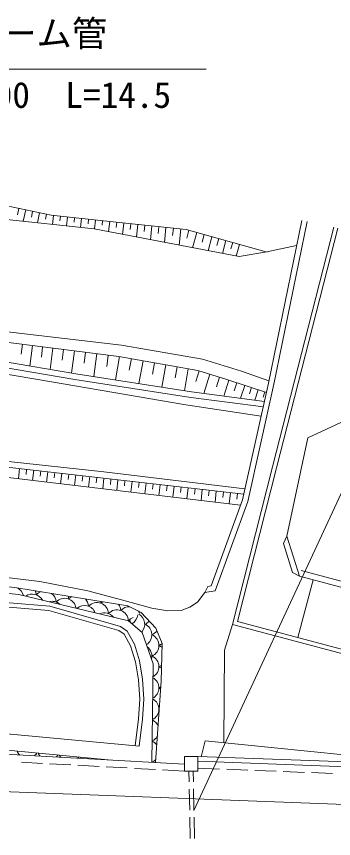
# Model space of a CAD drawing. Units: millimetres at full size, sheet at 1:1000; details may follow other scales. Extents: x 40000 to 680000, y 20000 to 380000.
# Drawn here: x 116765 to 139188, y 275969 to 334060 of the extents above; entities that cross this region are included whole.
import ezdxf
from ezdxf.enums import TextEntityAlignment as Align

# ---------------------------------------------------------------- set-up
doc = ezdxf.new("R2010")
doc.units = ezdxf.units.MM
doc.header["$LTSCALE"] = 1000
doc.layers.add('M-BGD', color=7, linetype='Continuous', lineweight=13)
doc.layers.add('M-STR-HTXT', color=7, linetype='Continuous', lineweight=13)
doc.styles.add('ＭＳ ゴシック', font='')
doc.styles.get('ＭＳ ゴシック').set_extended_font_data('MS Gothic')

msp = doc.modelspace()

# ---------------------------------------------------------------- linework, layer by layer
at = {"layer": 'M-BGD'}
for p, q in [((116933, 320495), (116837, 320043)), ((117422, 320392), (117251, 319586)), ((117911, 320288), (117826, 319885)), ((118401, 320184), (118251, 319479)), ((118890, 320080), (118815, 319728)), ((119381, 319992), (119314, 319365)), ((119878, 319938), (119845, 319625)), ((120375, 319885), (120308, 319258)), ((120873, 319831), (120839, 319518)), ((121370, 319778), (121302, 319151)), ((121867, 319724), (121833, 319411)), ((122364, 319671), (122296, 319041)), ((122861, 319617), (122827, 319302)), ((123358, 319565), (123284, 318852)), ((123856, 319514), (123819, 319157)), ((124353, 319462), (124270, 318663)), ((124850, 319410), (124809, 319011)), ((125348, 319358), (125256, 318475)), ((125845, 319307), (125799, 318865)), ((126342, 319255), (126242, 318286)), ((126840, 319203), (126789, 318719)), ((127337, 319151), (127227, 318098)), ((127864, 319097), (127809, 318570)), ((128391, 319042), (128272, 317898)), ((128957, 318950), (128803, 318395)), ((129511, 318796), (129212, 317718)), ((130050, 318646), (129900, 318107)), ((130589, 318497), (130314, 317507)), ((131083, 318359), (130946, 317864)), ((131578, 318222), (131326, 317313)), ((132060, 318088), (131934, 317634)), ((132542, 317954), (132311, 317125)), ((117191, 310904), (117103, 310204)), ((117891, 310815), (117706, 309359)), ((118619, 310723), (118526, 309995)), ((119346, 310630), (119154, 309115)), ((120104, 310534), (120008, 309776)), ((120862, 310438), (120662, 308861)), ((121650, 310338), (121550, 309549)), ((122439, 310238), (122233, 308613)), ((123252, 310135), (123148, 309322)), ((124064, 310029), (123768, 308374)), ((124891, 309881), (124744, 309054)), ((125719, 309733), (125430, 308115)), ((126528, 309589), (126383, 308780)), ((127337, 309444), (127054, 307863)), ((128127, 309303), (127986, 308512)), ((128918, 309161), (128642, 307616)), ((129687, 309011), (129454, 308261)), ((130437, 308778), (130016, 307423)), ((131114, 308568), (130904, 307890)), ((131791, 308355), (131427, 307238)), ((132350, 308174), (132168, 307615)), ((132908, 307992), (132612, 307082)), ((133384, 307837), (133236, 307382)), ((133859, 307683), (133621, 306950)), ((134335, 307528), (134215, 307161)), ((116991, 302117), (116906, 301382)), ((117487, 302060), (117445, 301692)), ((117984, 302003), (117899, 301265)), ((118481, 301945), (118438, 301576)), ((118977, 301888), (118892, 301147)), ((119474, 301831), (119431, 301461)), ((119971, 301774), (119885, 301030)), ((120468, 301717), (120425, 301345)), ((120964, 301659), (120878, 300913)), ((121461, 301602), (121418, 301229)), ((121958, 301545), (121871, 300796)), ((122454, 301488), (122411, 301113)), ((122951, 301431), (122865, 300678)), ((123448, 301374), (123405, 300997)), ((123945, 301316), (123858, 300561)), ((124441, 301259), (124398, 300882)), ((124938, 301202), (124851, 300444)), ((125435, 301145), (125391, 300766)), ((125931, 301088), (125844, 300327)), ((126428, 301031), (126384, 300650)), ((126925, 300973), (126837, 300209)), ((127422, 300916), (127378, 300534)), ((127918, 300859), (127830, 300092)), ((128415, 300802), (128371, 300418)), ((128912, 300745), (128823, 299975)), ((129409, 300688), (129364, 300303)), ((129905, 300630), (129816, 299857)), ((130402, 300573), (130357, 300187)), ((130899, 300516), (130809, 299740)), ((131395, 300459), (131351, 300071)), ((131892, 300402), (131802, 299623)), ((132389, 300345), (132344, 299955)), ((136281, 294770), (136788, 294513)), ((137754, 294256), (136666, 290171)), ((117116, 281363), (118614, 281282)), ((119113, 281254), (120611, 281173)), ((121110, 281146), (122608, 281064)), ((123107, 281037), (124605, 280955)), ((125104, 280928), (126602, 280846)), ((127101, 280819), (128639, 280736)), ((128961, 280719), (128976, 279968)), ((129261, 280724), (129276, 279974)), ((129561, 280941), (131130, 280880)), ((131630, 280861), (133129, 280802)), ((133628, 280783), (135127, 280725)), ((135627, 280705), (137126, 280647)), ((137625, 280628), (139124, 280569)), ((128985, 279468), (129014, 277969)), ((129285, 279474), (129314, 277974)), ((129023, 277469), (129052, 275969)), ((129323, 277474), (129352, 275975))]:
    msp.add_line(p, q, dxfattribs=at)
for points in [[(70266, 292161), (71466, 293883), (73265, 295729), (75461, 297458), (77354, 298743), (79527, 300005), (84458, 304351), (88033, 307506), (89903, 309446), (91749, 311806), (96539, 318816), (98502, 320382), (100559, 321387), (103059, 321924), (107265, 322041), (110887, 321667), (114276, 321059), (119230, 320008), (122922, 319611), (128764, 319003), (134489, 317414)], [(136572, 317877), (134477, 317417), (132515, 317086), (122256, 319049), (108983, 320474), (103188, 320825), (100804, 320474), (98561, 319633), (97439, 318137), (93210, 312412), (96668, 313067), (100314, 313417), (104637, 313230), (114288, 311992), (124196, 310823), (129921, 309842), (132678, 309001), (134618, 308323)], [(130080, 293349), (130827, 293464), (133133, 299796), (134974, 308066), (137324, 319563)], [(130309, 293789), (130533, 293823), (132748, 299909), (134583, 308149), (136933, 319643)], [(146706, 283465), (142500, 288305), (132034, 291096), (134859, 302236), (139205, 319170)], [(146814, 283798), (142666, 288571), (132398, 291309), (135150, 302162), (139496, 319095)], [(134437, 307495), (131646, 308403), (129589, 309041), (124012, 310038), (104671, 312492), (100309, 312554), (96897, 312305), (92816, 311183), (91749, 311806)], [(134296, 306861), (129149, 307537), (120965, 308810), (115700, 309698), (110886, 310430), (107754, 310850), (105137, 311053), (103283, 311115), (101726, 311115), (99809, 311053), (97909, 310741), (96460, 310414), (93703, 309402)], [(86806, 302102), (87430, 303925), (88536, 305265), (90047, 306402), (92742, 307602), (94456, 308490), (95266, 309066), (97275, 309642), (100547, 310219), (103491, 310297), (106918, 310172), (110486, 309720), (119241, 308240), (128736, 306612), (134063, 305815)], [(134244, 306464), (129092, 307141), (120901, 308415), (115636, 309303), (110829, 310034), (107712, 310452), (105115, 310653), (103277, 310715), (101732, 310715), (99848, 310654), (97985, 310349), (96573, 310030), (93840, 309026)], [(135892, 297341), (137372, 304273), (140020, 305504)], [(86816, 302129), (88742, 302780), (91383, 303294), (95402, 303761), (99398, 303902), (104305, 303738), (111619, 303107), (122953, 301892), (132921, 300684)], [(87235, 301588), (88964, 302149), (91721, 302687), (95414, 303201), (99410, 303458), (103686, 303364), (106654, 303131), (116305, 302196), (132834, 300293)], [(78355, 297756), (79407, 298714), (80201, 298994), (82117, 299322), (84431, 299602), (85833, 299906), (86674, 300280), (87469, 300934), (89268, 301612), (91044, 302056), (93381, 302476), (96161, 302687), (101302, 302640), (107729, 302336), (115160, 301588), (132610, 299528)], [(78404, 297800), (80593, 297388), (84355, 297037), (87953, 296850), (90851, 296749), (94232, 296656), (99123, 296734), (102628, 296484), (106367, 296110), (109249, 295518), (112054, 294973), (115450, 294475), (118410, 294132), (121821, 293462), (124205, 292839), (126339, 292247), (127476, 292060), (128411, 292076), (129034, 292309), (129579, 292683), (130089, 293351), (130309, 293789)], [(136788, 294513), (135892, 297341), (135658, 296811), (136281, 294770)], [(125454, 282495), (125685, 284407), (125780, 285821), (125684, 287226), (125476, 288522), (125118, 289694), (124603, 290622), (124131, 290956), (119115, 292380), (110552, 293099), (103218, 293846), (92470, 294991), (81514, 296267)], [(83264, 296575), (116925, 293219), (124679, 291358), (125661, 290532), (126424, 288304), (126341, 281361)], [(126601, 281347), (127000, 287082), (127070, 289745), (126619, 290828), (125575, 291934), (124640, 292417), (116789, 293695), (106141, 295027), (91208, 296522), (83264, 296575)], [(125156, 282531), (125386, 284435), (125479, 285821), (125386, 287192), (125183, 288454), (124841, 289576), (124373, 290417), (124000, 290682), (119061, 292084), (110524, 292800), (103186, 293548), (92437, 294693), (81498, 295967)], [(163317, 285619), (161261, 286836), (159507, 287961), (157316, 289461), (136891, 294900)], [(163114, 285275), (161051, 286495), (159286, 287627), (157146, 289092), (136788, 294513)], [(71928, 292847), (71881, 291352), (76204, 290323), (79780, 289786), (83682, 289319), (87234, 288875), (88730, 287963), (89991, 285790), (125463, 282503)], [(132034, 291096), (131473, 289273), (131419, 282739)], [(65751, 285452), (69459, 285217), (77373, 285404), (91853, 284540), (123493, 281517)], [(241246, 285118), (241177, 283991), (240997, 283098), (240734, 282337), (240166, 281249), (239488, 280225), (238160, 279011), (236836, 278295), (235372, 277843), (232614, 277594), (220728, 276661), (207443, 276205), (196612, 276310), (178595, 276906), (108842, 279553), (65608, 281018)], [(86245, 282954), (115102, 281974), (128639, 281236)], [(129580, 281441), (143211, 280911), (158267, 280342), (181051, 279431), (198028, 278870), (209350, 278870), (220496, 279326), (229296, 279945), (239950, 281078), (257523, 283345)], [(129580, 281763), (147387, 281141), (130118, 282870), (129815, 281755)]]:
    msp.add_lwpolyline(points, dxfattribs=at)
msp.add_lwpolyline([(128639, 280724), (129580, 280724), (129580, 281763), (128639, 281763)], close=True, dxfattribs=at)
for centre, start, end in [((116478, 292946), 13.60141, 66.84778), ((117354, 293159), 2.61986, 23.33529), ((118763, 292646), 108.74535, 137.38014), ((117887, 292433), 28.14819, 124.85164), ((118763, 292646), 2.61986, 52.77273), ((120173, 292133), 8.00653, 137.38014), ((119639, 292860), 2.61986, 17.55484), ((121048, 292347), 118.06123, 137.38014), ((121048, 292347), 2.61986, 43.45685), ((119297, 291920), 47.37301, 105.62682), ((121582, 291620), 21.64133, 131.3585), ((122458, 291834), 2.61986, 137.38014), ((121924, 292560), 2.61986, 12.05605), ((123334, 292047), 125.69953, 137.38014), ((123334, 292047), 2.61986, 35.81855), ((124743, 291534), 87.52085, 137.38014), ((122992, 291107), 38.18216, 114.81767), ((123867, 291321), 2.61986, 137.38014), ((124529, 291861), 299.12599, 354.34261), ((124743, 291534), 24.73281, 37.83137), ((125029, 291111), 317.35231, 61.96064), ((124401, 290594), 70, 82.99983), ((125277, 290808), 108.14067, 137.38014), ((124029, 291111), 8.29263, 22.499), ((125529, 291861), 292.61986, 319.2424), ((125529, 290361), 301.7198, 67.38014), ((126029, 291111), 292.61986, 325.04944), ((126029, 289611), 292.61986, 67.38014), ((125529, 288861), 344.00727, 53.82153), ((126529, 290361), 292.61986, 311.51596), ((126529, 288861), 48.85858, 67.38014), ((126029, 288111), 298.2348, 67.38014), ((126529, 288861), 292.61986, 308.12654), ((126529, 287361), 52.38417, 67.38014), ((126029, 286611), 296.80505, 61.82994), ((126529, 287361), 292.61986, 303.1022), ((126529, 285861), 57.67235, 67.38014), ((126029, 285111), 295.39363, 63.24136), ((126529, 285861), 292.61986, 294.36651), ((126529, 284361), 65.73658, 67.38014), ((126029, 283611), 22.3207, 64.63596), ((126029, 283611), 293.99903, 329.71816), ((126029, 282111), 35.81617, 66.01512), ((117546, 282475), 203.10113, 228.11992), ((117546, 282475), 305.64426, 325.98282), ((119040, 282344), 204.06834, 222.86386), ((119040, 282344), 310.90032, 325.01561), ((120534, 282214), 205.04488, 218.0666), ((120534, 282214), 315.69758, 324.03906), ((122029, 282083), 206.03134, 213.59839), ((122029, 282083), 320.16579, 323.05261), ((123523, 281952), 207.02831, 209.37671), ((126029, 282111), 292.61986, 316.22269)]:
    msp.add_arc(centre, 812, start, end, dxfattribs=at)
at = {"layer": 'M-STR-HTXT'}
for p, q in [((130185, 330331), (109861, 330331)), ((147831, 317824), (129314, 277949))]:
    msp.add_line(p, q, dxfattribs=at)

# ---------------------------------------------------------------- texts
at = {"layer": 'M-STR-HTXT', "style": 'ＭＳ ゴシック'}
msp.add_text('ヒューム管', height=1833, dxfattribs=at).set_placement((116933, 331397), align=Align.BOTTOM_CENTER)
msp.add_text('Φ=300\u3000L=14.5', height=1833, dxfattribs=at).set_placement((110730, 327048), align=Align.BOTTOM_LEFT)

doc.saveas('drawing.dxf')
